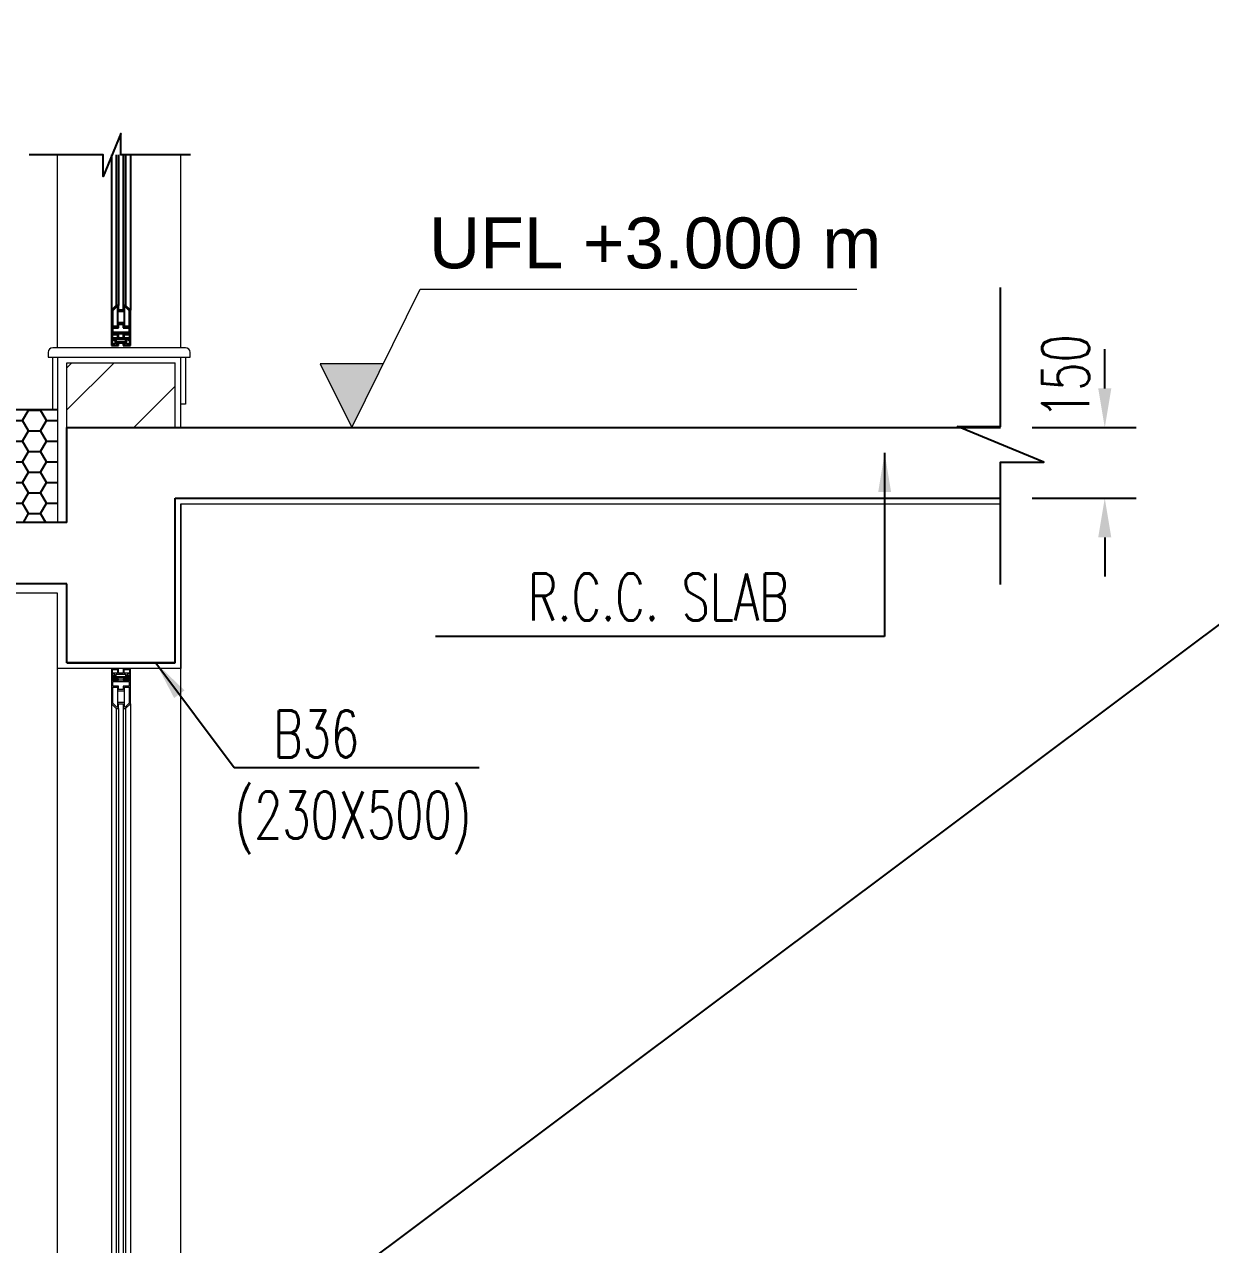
# Model space of a CAD drawing. Header units: millimetres. Extents: x 2659630 to 6742168, y -2425387 to -732288.
# Drawn here: x 2907921 to 2915484, y -938113 to -930331 of the extents above; entities that cross this region are included whole.
import ezdxf
from ezdxf.enums import TextEntityAlignment as Align

# ---------------------------------------------------------------- set-up
doc = ezdxf.new("R2010")
doc.units = ezdxf.units.MM
doc.header["$PDMODE"] = 35
doc.header["$PDSIZE"] = -25
for name, color, linetype, lineweight in [('A-DETL-THIN', 151, 'Continuous', 18), ('A-DOOR', 31, 'Continuous', 18), ('A-PLASTER', 50, 'Continuous', 0), ('A-Stone', 22, 'Continuous', 9), ('A-WALL', 113, 'Continuous', 9), ('A-WALL-PATT', 111, 'Continuous', 0), ('G-ANNO-DIMS', 111, 'Continuous', 9)]:
    doc.layers.add(name, color=color, linetype=linetype, lineweight=lineweight)
for name, color, linetype in [('A-FLOOR FINISH LINE', 30, 'Continuous'), ('A-RCC LINE', 6, 'Continuous'), ('A-SUNKEN SLAB PAT', 111, 'Continuous'), ('S-BEAM NO', 3, 'Continuous'), ('S-BEAM OUTER', 4, 'Continuous'), ('S-BRECK LINE', 8, 'Continuous'), ('S-COLUMN HATCH', 8, 'Continuous'), ('S-DIM-1', 5, 'Continuous')]:
    doc.layers.add(name, color=color, linetype=linetype)
doc.styles.add('Arial_5', font='arial.ttf', dxfattribs={"height": 108.188623})
doc.styles.add('ROMANS', font='r.shx', dxfattribs={"width": 0.7})
doc.dimstyles.new('dim33.33', dxfattribs={"dimtxt": 250, "dimasz": 250, "dimexe": 200, "dimexo": 200, "dimgap": 100, "dimtad": 1, "dimdec": 0, "dimlfac": 0.333331, "dimzin": 0, "dimdsep": 46, "dimtxsty": 'ROMANS', "dimcen": 0, "dimclrd": 5, "dimclre": 5, "dimclrt": 4, "dimadec": 0, "dimazin": 0, "dimtfac": 1, "dimtdec": 0, "dimtix": 1, "dimtofl": 0, "dimtmove": 2, "dimatfit": 3, "dimfxl": 1, "dimtolj": 1, "dimtzin": 0, "dimlwd": -1, "dimlwe": -1, "dimarcsym": 0})
pattern_1 = [(225, (1970336.2, -1100408.7), (404.11153, -404.11153), []), (225, (1970066.8, -1100408.7), (404.11153, -404.11153), [])]
pattern_2 = [(0, (1943484.14, -1100408.703), (114.3, 65.9911355), [76.2, -152.4]), (120, (1943484.14, -1100408.703), (-114.2999998, 65.991136), [76.2, -152.4]), (60, (1943484.14, -1100408.703), (2e-07, 131.9822714), [-152.4, 76.2])]

# ---------------------------------------------------------------- blocks, each defined once
blk = doc.blocks.new('DOOR-DW1+DW2-2550X2500-SECT')
for p, q in [((0, 2313), (0, 2338)), ((2, 2336), (2, 2328)), ((13, 2336), (2, 2336)), ((13, 2328), (13, 2336)), ((15, 2338), (15, 2328)), ((25, 2328), (25, 2338)), ((27, 2336), (27, 2328)), ((38, 2336), (27, 2336)), ((38, 2328), (38, 2336)), ((40, 2338), (40, 2313)), ((0, 2313), (40, 2313)), ((0, 2263), (0, 2313)), ((15, 2313), (0, 2313)), ((2, 2328), (13, 2328)), ((2, 2322.3), (2, 2315.5)), ((3.5, 2322.3), (2, 2322.3)), ((3.5, 2322.3), (2, 2322.3)), ((2, 2315.5), (8, 2315.5)), ((2.5, 2310.5), (2.5, 2300.5)), ((37.5, 2310.5), (2.5, 2310.5)), ((3.5, 2323.1), (3.5, 2322.3)), ((3.5, 2323.1), (3.5, 2322.3)), ((3.5, 2322.3), (3.5, 2315.5)), ((8, 2324.3), (5.9, 2324.3)), ((5.9, 2324.3), (5.9, 2315.5)), ((8, 2315.5), (8, 2324.3)), ((10, 2326), (10, 2320)), ((30, 2326), (10, 2326)), ((10, 2320), (30, 2320)), ((10, 2318), (10, 2315.5)), ((30, 2318), (10, 2318)), ((10, 2315.5), (15, 2315.5)), ((15, 2328), (25, 2328)), ((15, 2315.5), (15, 2313)), ((25, 2315.5), (30, 2315.5)), ((25, 2313), (25, 2315.5)), ((40, 2313), (25, 2313)), ((27, 2328), (38, 2328)), ((30, 2320), (30, 2326)), ((30, 2315.5), (30, 2318)), ((32, 2324.3), (32, 2315.5)), ((34.1, 2324.3), (32, 2324.3)), ((32, 2315.5), (38, 2315.5)), ((34.1, 2324.3), (34.1, 2315.5)), ((36.5, 2322.3), (36.5, 2323.1)), ((36.5, 2323.1), (36.5, 2322.3)), ((38, 2322.3), (36.5, 2322.3)), ((38, 2322.3), (36.5, 2322.3)), ((36.5, 2322.3), (36.5, 2315.5)), ((37.5, 2300.5), (37.5, 2310.5)), ((38, 2315.5), (38, 2322.3)), ((40, 2313), (40, 2263)), ((2.5, 2300.5), (15, 2300.5)), ((2.5, 2298), (2.5, 2264)), ((12.5, 2298), (2.5, 2298)), ((12.5, 2290.5), (12.5, 2298)), ((27.5, 2290.5), (12.5, 2290.5)), ((12.5, 2265.5), (12.5, 2290.5)), ((15, 2300.5), (15, 2293)), ((15, 2293), (25, 2293)), ((25, 2300.5), (37.5, 2300.5)), ((25, 2293), (25, 2300.5)), ((27.5, 2298), (27.5, 2290.5)), ((37.5, 2298), (27.5, 2298)), ((27.5, 2290.5), (27.5, 2265.5)), ((37.5, 2264), (37.5, 2298)), ((10, 2253), (0, 2263)), ((0, 2263), (0, 100)), ((2.5, 2264), (11, 2255.5)), ((12.5, 2265.5), (27.5, 2265.5)), ((12.5, 2255.5), (12.5, 2265.5)), ((15, 2263), (15, 2253)), ((25, 2263), (15, 2263)), ((25, 2253), (25, 2263)), ((27.5, 2265.5), (27.5, 2255.5)), ((29, 2255.5), (37.5, 2264)), ((40, 2263), (30, 2253)), ((40, 2263), (40, 100)), ((15, 2253), (10, 2253)), ((10, 2253), (10, 110)), ((11, 2255.5), (12.5, 2255.5)), ((15, 2253), (15, 110)), ((30, 2253), (25, 2253)), ((25, 2253), (25, 110)), ((27.5, 2255.5), (29, 2255.5)), ((30, 2253), (30, 110)), ((0, 100), (10, 110)), ((11, 107.5), (2.5, 99)), ((10, 110), (15, 110)), ((12.5, 107.5), (11, 107.5)), ((12.5, 97.5), (12.5, 107.5)), ((15, 110), (15, 100)), ((25, 110), (30, 110)), ((25, 100), (25, 110)), ((27.5, 107.5), (27.5, 97.5)), ((29, 107.5), (27.5, 107.5)), ((37.5, 99), (29, 107.5)), ((30, 110), (40, 100)), ((0, 50), (0, 100)), ((2.5, 99), (2.5, 65)), ((27.5, 97.5), (12.5, 97.5)), ((12.5, 72.5), (12.5, 97.5)), ((15, 100), (25, 100)), ((27.5, 97.5), (27.5, 72.5)), ((37.5, 65), (37.5, 99)), ((40, 100), (40, 50)), ((2.5, 65), (12.5, 65)), ((2.5, 62.5), (2.5, 52.5)), ((15, 62.5), (2.5, 62.5)), ((2.5, 52.5), (37.5, 52.5)), ((12.5, 65), (12.5, 72.5)), ((12.5, 72.5), (27.5, 72.5)), ((15, 70), (15, 62.5)), ((25, 70), (15, 70)), ((25, 62.5), (25, 70)), ((37.5, 62.5), (25, 62.5)), ((27.5, 72.5), (27.5, 65)), ((27.5, 65), (37.5, 65)), ((37.5, 52.5), (37.5, 62.5)), ((0, 50), (15, 50)), ((0, 25), (0, 50)), ((40, 50), (0, 50)), ((2, 48), (2, 40)), ((13, 48), (2, 48)), ((2, 40), (13, 40)), ((2, 34.3), (2, 27.5)), ((3.5, 34.3), (2, 34.3)), ((2, 27.5), (8, 27.5)), ((3.5, 35.1), (3.5, 34.3)), ((8, 36.3), (5.9, 36.3)), ((8, 27.5), (8, 36.3)), ((10, 38), (10, 32)), ((30, 38), (10, 38)), ((10, 32), (30, 32)), ((10, 30), (10, 27.5)), ((30, 30), (10, 30)), ((10, 27.5), (15, 27.5)), ((13, 40), (13, 48)), ((15, 50), (15, 40)), ((15, 40), (25, 40)), ((15, 27.5), (15, 25)), ((25, 50), (40, 50)), ((25, 40), (25, 50)), ((25, 27.5), (30, 27.5)), ((25, 25), (25, 27.5)), ((27, 48), (27, 40)), ((38, 48), (27, 48)), ((27, 40), (38, 40)), ((30, 32), (30, 38)), ((30, 27.5), (30, 30)), ((34.1, 36.3), (32, 36.3)), ((32, 36.3), (32, 27.5)), ((32, 27.5), (38, 27.5)), ((36.5, 34.3), (36.5, 35.1)), ((38, 34.3), (36.5, 34.3)), ((38, 40), (38, 48)), ((38, 27.5), (38, 34.3)), ((40, 50), (40, 25)), ((15, 25), (0, 25)), ((40, 25), (25, 25))]:
    blk.add_line(p, q)
for centre, start, end in [((4, 2325), 340.1757, 255.5225), ((36, 2325), 284.4775, 199.8243), ((4, 37), 340.1757, 255.5225), ((36, 37), 284.4775, 199.8243)]:
    blk.add_arc(centre, 2, start, end)
blk = doc.blocks.new('Spot section')
at = {"layer": 'G-ANNO-DIMS'}
h = blk.add_hatch(color=256, dxfattribs=at)
h.dxf.hatch_style = 1
h.paths.add_polyline_path([(0, 135.6), (67.3, 0), (134.5, 135.6)])
blk.add_lwpolyline([(134.5, 135.6), (0, 135.6), (67.3, 0), (213.2, 294.3), (1141.2, 294.3)], dxfattribs=at)
blk = doc.blocks.new('*D878')
at = {"layer": 'Defpoints', "color": 0, "ltscale": 2500}
for p in [(2914145.7, -932902.5), (2914145.7, -933352.5), (2914809.5, -933352.5)]:
    blk.add_point(p, dxfattribs=at)
at = {"layer": 'S-DIM-1', "color": 5}
for p, q in [((2914809.5, -932652.5), (2914809.5, -932402.5)), ((2914345.7, -932902.5), (2915009.5, -932902.5)), ((2914345.7, -933352.5), (2915009.5, -933352.5)), ((2914809.5, -933602.5), (2914809.5, -933852.5))]:
    blk.add_line(p, q, dxfattribs=at)
at = {"layer": 'S-DIM-1', "color": 5, "ltscale": 2500}
for points in [[(2914767.9, -932652.5), (2914851.2, -932652.5), (2914809.5, -932902.5)], [(2914851.2, -933602.5), (2914767.9, -933602.5), (2914809.5, -933352.5)]]:
    blk.add_solid(points, dxfattribs=at)
at = {"layer": 'S-DIM-1', "color": 4, "ltscale": 2500, "insert": (2914559.5, -932576.9), "char_height": 250, "attachment_point": 5, "rotation": 90, "style": 'ROMANS'}
blk.add_mtext('\\A1;{\\H1.2x;150}', dxfattribs=at)
blk = doc.blocks.new('*D909')
at = {"layer": 'Defpoints', "color": 0, "ltscale": 2500}
for p in [(2914145.7, -932902.5), (2914145.7, -933352.5), (2914809.5, -933352.5)]:
    blk.add_point(p, dxfattribs=at)
at = {"layer": 'S-DIM-1', "color": 5}
for p, q in [((2914809.5, -932652.5), (2914809.5, -932402.5)), ((2914345.7, -932902.5), (2915009.5, -932902.5)), ((2914345.7, -933352.5), (2915009.5, -933352.5)), ((2914809.5, -933602.5), (2914809.5, -933852.5))]:
    blk.add_line(p, q, dxfattribs=at)
at = {"layer": 'S-DIM-1', "color": 5, "ltscale": 2500}
for points in [[(2914767.9, -932652.5), (2914851.2, -932652.5), (2914809.5, -932902.5)], [(2914851.2, -933602.5), (2914767.9, -933602.5), (2914809.5, -933352.5)]]:
    blk.add_solid(points, dxfattribs=at)
at = {"layer": 'S-DIM-1', "color": 4, "ltscale": 2500, "insert": (2914559.5, -932576.9), "char_height": 250, "attachment_point": 5, "rotation": 90, "style": 'ROMANS'}
blk.add_mtext('\\A1;{\\H1.2x;150}', dxfattribs=at)
blk = doc.blocks.new('*D910')
at = {"layer": 'Defpoints', "color": 0, "ltscale": 2500}
for p in [(2914145.7, -932902.5), (2914145.7, -933352.5), (2914809.5, -933352.5)]:
    blk.add_point(p, dxfattribs=at)
at = {"layer": 'S-DIM-1', "color": 5}
for p, q in [((2914809.5, -932652.5), (2914809.5, -932402.5)), ((2914345.7, -932902.5), (2915009.5, -932902.5)), ((2914345.7, -933352.5), (2915009.5, -933352.5)), ((2914809.5, -933602.5), (2914809.5, -933852.5))]:
    blk.add_line(p, q, dxfattribs=at)
at = {"layer": 'S-DIM-1', "color": 5, "ltscale": 2500}
for points in [[(2914767.9, -932652.5), (2914851.2, -932652.5), (2914809.5, -932902.5)], [(2914851.2, -933602.5), (2914767.9, -933602.5), (2914809.5, -933352.5)]]:
    blk.add_solid(points, dxfattribs=at)
at = {"layer": 'S-DIM-1', "color": 4, "ltscale": 2500, "insert": (2914559.5, -932576.9), "char_height": 250, "attachment_point": 5, "rotation": 90, "style": 'ROMANS'}
blk.add_mtext('\\A1;{\\H1.2x;150}', dxfattribs=at)

msp = doc.modelspace()

# ---------------------------------------------------------------- hatches: boundary and pattern name
at = {"layer": 'A-SUNKEN SLAB PAT'}
h = msp.add_hatch(dxfattribs=at)
h.set_pattern_fill('HONEY', color=256, scale=24)
h.set_pattern_definition(pattern_2)
h.paths.add_polyline_path([(2903886.745, -932788.472), (2903886.745, -933508.475), (2908131.772, -933508.476), (2908131.772, -932788.473)])
h = msp.add_hatch(dxfattribs=at)
h.set_pattern_fill('HONEY', color=256, scale=24)
h.set_pattern_definition(pattern_2)
h.paths.add_polyline_path([(2903886.745, -932788.472), (2903886.745, -933508.475), (2908131.772, -933508.476), (2908131.772, -932788.473)])
h = msp.add_hatch(dxfattribs=at)
h.set_pattern_fill('HONEY', color=256, scale=24)
h.set_pattern_definition(pattern_2)
h.paths.add_polyline_path([(2903886.745, -932788.472), (2903886.745, -933508.475), (2908131.772, -933508.476), (2908131.772, -932788.473)])
at = {"layer": 'A-WALL-PATT'}
h = msp.add_hatch(dxfattribs=at)
h.set_pattern_fill('ANSI32', color=256, scale=60, angle=180, style=0)
h.set_pattern_definition(pattern_1)
h.paths.add_polyline_path([(2908191.772, -932488.477), (2908881.772, -932488.477), (2908881.772, -932901.947), (2908191.772, -932901.947)])
h = msp.add_hatch(dxfattribs=at)
h.set_pattern_fill('ANSI32', color=256, scale=60, angle=180, style=0)
h.set_pattern_definition(pattern_1)
h.paths.add_polyline_path([(2908191.772, -932488.477), (2908881.772, -932488.477), (2908881.772, -932901.947), (2908191.772, -932901.947)])
h = msp.add_hatch(dxfattribs=at)
h.set_pattern_fill('ANSI32', color=256, scale=60, angle=180, style=0)
h.set_pattern_definition(pattern_1)
h.paths.add_polyline_path([(2908191.772, -932488.477), (2908881.772, -932488.477), (2908881.772, -932901.947), (2908191.772, -932901.947)])

# ---------------------------------------------------------------- linework, layer by layer
for p, q in [((2908476.772, -931163.001), (2908476.772, -932152.476)), ((2908476.772, -931163.001), (2908476.772, -932152.476)), ((2908476.772, -931163.001), (2908476.772, -932152.476)), ((2908506.772, -931163.001), (2908506.772, -932122.476)), ((2908506.772, -931163.001), (2908506.772, -932122.476)), ((2908506.772, -931163.001), (2908506.772, -932122.476)), ((2908521.772, -931163.001), (2908521.772, -932122.476)), ((2908521.772, -931163.001), (2908521.772, -932122.476)), ((2908521.772, -931163.001), (2908521.772, -932122.476)), ((2908551.772, -931163.001), (2908551.772, -932122.476)), ((2908551.772, -931163.001), (2908551.772, -932122.476)), ((2908551.772, -931163.001), (2908551.772, -932122.476)), ((2908566.772, -931163.001), (2908566.772, -932122.476)), ((2908566.772, -931163.001), (2908566.772, -932122.476)), ((2908566.772, -931163.001), (2908566.772, -932122.476)), ((2908596.772, -931163.001), (2908596.772, -932152.476)), ((2908596.772, -931163.001), (2908596.772, -932152.476)), ((2908596.772, -931163.001), (2908596.772, -932152.476)), ((2908506.772, -932122.476), (2908476.772, -932152.476)), ((2908506.772, -932122.476), (2908476.772, -932152.476)), ((2908506.772, -932122.476), (2908476.772, -932152.476)), ((2908521.772, -932122.476), (2908506.772, -932122.476)), ((2908521.772, -932122.476), (2908506.772, -932122.476)), ((2908521.772, -932122.476), (2908506.772, -932122.476)), ((2908521.772, -932152.476), (2908521.772, -932122.476)), ((2908521.772, -932152.476), (2908521.772, -932122.476)), ((2908521.772, -932152.476), (2908521.772, -932122.476)), ((2908551.772, -932122.476), (2908551.772, -932152.476)), ((2908566.772, -932122.476), (2908551.772, -932122.476)), ((2908551.772, -932122.476), (2908551.772, -932152.476)), ((2908566.772, -932122.476), (2908551.772, -932122.476)), ((2908566.772, -932122.476), (2908551.772, -932122.476)), ((2908551.772, -932122.476), (2908551.772, -932152.476)), ((2908596.772, -932152.476), (2908566.772, -932122.476)), ((2908596.772, -932152.476), (2908566.772, -932122.476)), ((2908596.772, -932152.476), (2908566.772, -932122.476)), ((2908476.772, -932152.476), (2908476.772, -932302.476)), ((2908476.772, -932152.476), (2908476.772, -932302.476)), ((2908476.772, -932152.476), (2908476.772, -932302.476)), ((2908484.272, -932155.583), (2908509.879, -932129.976)), ((2908484.272, -932155.583), (2908509.879, -932129.976)), ((2908484.272, -932155.583), (2908509.879, -932129.976)), ((2908484.272, -932257.476), (2908484.272, -932155.583)), ((2908484.272, -932257.476), (2908484.272, -932155.583)), ((2908484.272, -932257.476), (2908484.272, -932155.583)), ((2908509.879, -932129.976), (2908514.272, -932129.976)), ((2908509.879, -932129.976), (2908514.272, -932129.976)), ((2908509.879, -932129.976), (2908514.272, -932129.976)), ((2908514.272, -932129.976), (2908514.272, -932159.976)), ((2908514.272, -932129.976), (2908514.272, -932159.976)), ((2908514.272, -932129.976), (2908514.272, -932159.976)), ((2908514.272, -932159.976), (2908559.272, -932159.976)), ((2908514.272, -932159.976), (2908514.272, -932234.976)), ((2908514.272, -932159.976), (2908559.272, -932159.976)), ((2908514.272, -932159.976), (2908514.272, -932234.976)), ((2908514.272, -932159.976), (2908514.272, -932234.976)), ((2908514.272, -932159.976), (2908559.272, -932159.976)), ((2908551.772, -932152.476), (2908521.772, -932152.476)), ((2908551.772, -932152.476), (2908521.772, -932152.476)), ((2908551.772, -932152.476), (2908521.772, -932152.476)), ((2908559.272, -932129.976), (2908563.666, -932129.976)), ((2908559.272, -932159.976), (2908559.272, -932129.976)), ((2908559.272, -932129.976), (2908563.666, -932129.976)), ((2908559.272, -932159.976), (2908559.272, -932129.976)), ((2908559.272, -932159.976), (2908559.272, -932129.976)), ((2908559.272, -932129.976), (2908563.666, -932129.976)), ((2908559.272, -932234.976), (2908559.272, -932159.976)), ((2908559.272, -932234.976), (2908559.272, -932159.976)), ((2908559.272, -932234.976), (2908559.272, -932159.976)), ((2908563.666, -932129.976), (2908589.272, -932155.583)), ((2908563.666, -932129.976), (2908589.272, -932155.583)), ((2908563.666, -932129.976), (2908589.272, -932155.583)), ((2908589.272, -932155.583), (2908589.272, -932257.476)), ((2908589.272, -932155.583), (2908589.272, -932257.476)), ((2908589.272, -932155.583), (2908589.272, -932257.476)), ((2908596.772, -932302.476), (2908596.772, -932152.476)), ((2908596.772, -932302.476), (2908596.772, -932152.476)), ((2908596.772, -932302.476), (2908596.772, -932152.476)), ((2908514.272, -932257.476), (2908484.272, -932257.476)), ((2908514.272, -932257.476), (2908484.272, -932257.476)), ((2908514.272, -932257.476), (2908484.272, -932257.476)), ((2908484.272, -932264.976), (2908521.772, -932264.976)), ((2908484.272, -932294.976), (2908484.272, -932264.976)), ((2908484.272, -932264.976), (2908521.772, -932264.976)), ((2908484.272, -932294.976), (2908484.272, -932264.976)), ((2908484.272, -932294.976), (2908484.272, -932264.976)), ((2908484.272, -932264.976), (2908521.772, -932264.976)), ((2908514.272, -932234.976), (2908514.272, -932257.476)), ((2908559.272, -932234.976), (2908514.272, -932234.976)), ((2908514.272, -932234.976), (2908514.272, -932257.476)), ((2908559.272, -932234.976), (2908514.272, -932234.976)), ((2908559.272, -932234.976), (2908514.272, -932234.976)), ((2908514.272, -932234.976), (2908514.272, -932257.476)), ((2908521.772, -932242.476), (2908551.772, -932242.476)), ((2908521.772, -932264.976), (2908521.772, -932242.476)), ((2908521.772, -932242.476), (2908551.772, -932242.476)), ((2908521.772, -932264.976), (2908521.772, -932242.476)), ((2908521.772, -932264.976), (2908521.772, -932242.476)), ((2908521.772, -932242.476), (2908551.772, -932242.476)), ((2908551.772, -932242.476), (2908551.772, -932264.976)), ((2908551.772, -932242.476), (2908551.772, -932264.976)), ((2908551.772, -932242.476), (2908551.772, -932264.976)), ((2908551.772, -932264.976), (2908589.272, -932264.976)), ((2908551.772, -932264.976), (2908589.272, -932264.976)), ((2908551.772, -932264.976), (2908589.272, -932264.976)), ((2908559.272, -932257.476), (2908559.272, -932234.976)), ((2908559.272, -932257.476), (2908559.272, -932234.976)), ((2908559.272, -932257.476), (2908559.272, -932234.976)), ((2908589.272, -932257.476), (2908559.272, -932257.476)), ((2908589.272, -932257.476), (2908559.272, -932257.476)), ((2908589.272, -932257.476), (2908559.272, -932257.476)), ((2908589.272, -932264.976), (2908589.272, -932294.976)), ((2908589.272, -932264.976), (2908589.272, -932294.976)), ((2908589.272, -932264.976), (2908589.272, -932294.976)), ((2908476.772, -932302.476), (2908476.772, -932377.476)), ((2908521.772, -932302.476), (2908476.772, -932302.476)), ((2908476.772, -932302.476), (2908596.772, -932302.476)), ((2908476.772, -932302.476), (2908476.772, -932377.476)), ((2908521.772, -932302.476), (2908476.772, -932302.476)), ((2908476.772, -932302.476), (2908596.772, -932302.476)), ((2908476.772, -932302.476), (2908596.772, -932302.476)), ((2908476.772, -932302.476), (2908476.772, -932377.476)), ((2908521.772, -932302.476), (2908476.772, -932302.476)), ((2908482.772, -932308.476), (2908515.772, -932308.476)), ((2908482.772, -932332.476), (2908482.772, -932308.476)), ((2908482.772, -932308.476), (2908515.772, -932308.476)), ((2908482.772, -932332.476), (2908482.772, -932308.476)), ((2908482.772, -932308.476), (2908515.772, -932308.476)), ((2908482.772, -932332.476), (2908482.772, -932308.476)), ((2908515.772, -932332.476), (2908482.772, -932332.476)), ((2908515.772, -932332.476), (2908482.772, -932332.476)), ((2908515.772, -932332.476), (2908482.772, -932332.476)), ((2908482.772, -932349.633), (2908487.272, -932349.633)), ((2908482.772, -932369.976), (2908482.772, -932349.633)), ((2908482.772, -932349.633), (2908487.272, -932349.633)), ((2908482.772, -932369.976), (2908482.772, -932349.633)), ((2908482.772, -932349.633), (2908487.272, -932349.633)), ((2908482.772, -932369.976), (2908482.772, -932349.633)), ((2908589.272, -932294.976), (2908484.272, -932294.976)), ((2908589.272, -932294.976), (2908484.272, -932294.976)), ((2908589.272, -932294.976), (2908484.272, -932294.976)), ((2908487.272, -932349.633), (2908487.272, -932347.25)), ((2908487.272, -932349.633), (2908487.272, -932347.25)), ((2908487.272, -932349.633), (2908487.272, -932347.25)), ((2908494.417, -932343.475), (2908500.772, -932343.475)), ((2908494.417, -932343.475), (2908500.772, -932343.475)), ((2908494.417, -932343.475), (2908500.772, -932343.475)), ((2908500.772, -932343.475), (2908500.772, -932369.976)), ((2908500.772, -932343.475), (2908500.772, -932369.976)), ((2908500.772, -932343.475), (2908500.772, -932369.976)), ((2908506.772, -932338.476), (2908566.772, -932338.476)), ((2908506.772, -932356.476), (2908506.772, -932338.476)), ((2908506.772, -932338.476), (2908566.772, -932338.476)), ((2908506.772, -932356.476), (2908506.772, -932338.476)), ((2908506.772, -932338.476), (2908566.772, -932338.476)), ((2908506.772, -932356.476), (2908506.772, -932338.476)), ((2908566.772, -932356.476), (2908506.772, -932356.476)), ((2908566.772, -932356.476), (2908506.772, -932356.476)), ((2908566.772, -932356.476), (2908506.772, -932356.476)), ((2908515.772, -932308.476), (2908515.772, -932332.476)), ((2908515.772, -932308.476), (2908515.772, -932332.476)), ((2908515.772, -932308.476), (2908515.772, -932332.476)), ((2908521.772, -932332.476), (2908521.772, -932302.476)), ((2908521.772, -932332.476), (2908521.772, -932302.476)), ((2908521.772, -932332.476), (2908521.772, -932302.476)), ((2908551.772, -932332.476), (2908521.772, -932332.476)), ((2908551.772, -932332.476), (2908521.772, -932332.476)), ((2908551.772, -932332.476), (2908521.772, -932332.476)), ((2908551.772, -932302.476), (2908551.772, -932332.476)), ((2908596.772, -932302.476), (2908551.772, -932302.476)), ((2908551.772, -932302.476), (2908551.772, -932332.476)), ((2908596.772, -932302.476), (2908551.772, -932302.476)), ((2908551.772, -932302.476), (2908551.772, -932332.476)), ((2908596.772, -932302.476), (2908551.772, -932302.476)), ((2908557.772, -932308.476), (2908590.772, -932308.476)), ((2908557.772, -932332.476), (2908557.772, -932308.476)), ((2908557.772, -932308.476), (2908590.772, -932308.476)), ((2908557.772, -932332.476), (2908557.772, -932308.476)), ((2908557.772, -932308.476), (2908590.772, -932308.476)), ((2908557.772, -932332.476), (2908557.772, -932308.476)), ((2908590.772, -932332.476), (2908557.772, -932332.476)), ((2908590.772, -932332.476), (2908557.772, -932332.476)), ((2908590.772, -932332.476), (2908557.772, -932332.476)), ((2908566.772, -932338.476), (2908566.772, -932356.476)), ((2908566.772, -932338.476), (2908566.772, -932356.476)), ((2908566.772, -932338.476), (2908566.772, -932356.476)), ((2908572.772, -932343.475), (2908579.128, -932343.475)), ((2908572.772, -932369.976), (2908572.772, -932343.475)), ((2908572.772, -932343.475), (2908579.128, -932343.475)), ((2908572.772, -932369.976), (2908572.772, -932343.475)), ((2908572.772, -932369.976), (2908572.772, -932343.475)), ((2908572.772, -932343.475), (2908579.128, -932343.475)), ((2908586.272, -932347.25), (2908586.272, -932349.633)), ((2908586.272, -932347.25), (2908586.272, -932349.633)), ((2908586.272, -932347.25), (2908586.272, -932349.633)), ((2908586.272, -932349.633), (2908590.772, -932349.633)), ((2908586.272, -932349.633), (2908590.772, -932349.633)), ((2908586.272, -932349.633), (2908590.772, -932349.633)), ((2908590.772, -932308.476), (2908590.772, -932332.476)), ((2908590.772, -932308.476), (2908590.772, -932332.476)), ((2908590.772, -932308.476), (2908590.772, -932332.476)), ((2908590.772, -932349.633), (2908590.772, -932369.976)), ((2908590.772, -932349.633), (2908590.772, -932369.976)), ((2908590.772, -932349.633), (2908590.772, -932369.976)), ((2908596.772, -932377.476), (2908596.772, -932302.476)), ((2908596.772, -932377.476), (2908596.772, -932302.476)), ((2908596.772, -932377.476), (2908596.772, -932302.476)), ((2908476.772, -932377.476), (2908521.772, -932377.476)), ((2908476.772, -932377.476), (2908521.772, -932377.476)), ((2908476.772, -932377.476), (2908521.772, -932377.476)), ((2908500.772, -932369.976), (2908482.772, -932369.976)), ((2908500.772, -932369.976), (2908482.772, -932369.976)), ((2908500.772, -932369.976), (2908482.772, -932369.976)), ((2908506.772, -932362.476), (2908566.772, -932362.476)), ((2908506.772, -932369.976), (2908506.772, -932362.476)), ((2908506.772, -932362.476), (2908566.772, -932362.476)), ((2908506.772, -932369.976), (2908506.772, -932362.476)), ((2908506.772, -932362.476), (2908566.772, -932362.476)), ((2908506.772, -932369.976), (2908506.772, -932362.476)), ((2908521.772, -932369.976), (2908506.772, -932369.976)), ((2908521.772, -932369.976), (2908506.772, -932369.976)), ((2908521.772, -932369.976), (2908506.772, -932369.976)), ((2908521.772, -932377.476), (2908521.772, -932369.976)), ((2908521.772, -932377.476), (2908521.772, -932369.976)), ((2908521.772, -932377.476), (2908521.772, -932369.976)), ((2908551.772, -932369.976), (2908551.772, -932377.476)), ((2908566.772, -932369.976), (2908551.772, -932369.976)), ((2908551.772, -932369.976), (2908551.772, -932377.476)), ((2908566.772, -932369.976), (2908551.772, -932369.976)), ((2908551.772, -932369.976), (2908551.772, -932377.476)), ((2908566.772, -932369.976), (2908551.772, -932369.976)), ((2908551.772, -932377.476), (2908596.772, -932377.476)), ((2908551.772, -932377.476), (2908596.772, -932377.476)), ((2908551.772, -932377.476), (2908596.772, -932377.476)), ((2908566.772, -932362.476), (2908566.772, -932369.976)), ((2908566.772, -932362.476), (2908566.772, -932369.976)), ((2908566.772, -932362.476), (2908566.772, -932369.976)), ((2908590.772, -932369.976), (2908572.772, -932369.976)), ((2908590.772, -932369.976), (2908572.772, -932369.976)), ((2908590.772, -932369.976), (2908572.772, -932369.976))]:
    msp.add_line(p, q)
for centre, start, end in [((2908488.772, -932341.44), 340.1756758, 255.5224878), ((2908488.772, -932341.44), 340.1756758, 255.5224878), ((2908488.772, -932341.44), 340.1756758, 255.5224878), ((2908584.772, -932341.44), 284.4775122, 199.8243242), ((2908584.772, -932341.44), 284.4775122, 199.8243242), ((2908584.772, -932341.44), 284.4775122, 199.8243242)]:
    msp.add_arc(centre, 6, start, end)
at = {"layer": 'A-DETL-THIN'}
for p, q in [((2908131.772, -932392.477), (2908131.772, -931163.001)), ((2908131.772, -932392.477), (2908131.772, -931163.001)), ((2908131.772, -932392.477), (2908131.772, -931163.001)), ((2908917.772, -932392.477), (2908917.772, -931163.001)), ((2908917.772, -932392.477), (2908917.772, -931163.001)), ((2908917.772, -932392.477), (2908917.772, -931163.001)), ((2908917.772, -932392.477), (2908917.772, -931163.001)), ((2908917.772, -932392.477), (2908917.772, -931163.001)), ((2908917.772, -932392.477), (2908917.772, -931163.001)), ((2908917.772, -932467.477), (2908917.772, -932452.477)), ((2908917.772, -932752.477), (2908917.772, -932452.477)), ((2908917.772, -932467.477), (2908917.772, -932452.477)), ((2908917.772, -932752.477), (2908917.772, -932452.477)), ((2908917.772, -932752.477), (2908917.772, -932452.477)), ((2908917.772, -932467.477), (2908917.772, -932452.477)), ((2908131.772, -941392.477), (2908131.772, -934438.477)), ((2908131.772, -941392.477), (2908131.772, -934438.477)), ((2908131.772, -941392.477), (2908131.772, -934438.477)), ((2908917.772, -941392.477), (2908917.772, -934438.477)), ((2908917.772, -941392.477), (2908917.772, -934438.477)), ((2908917.772, -941392.477), (2908917.772, -934438.477))]:
    msp.add_line(p, q, dxfattribs=at)
at = {"layer": 'A-FLOOR FINISH LINE'}
msp.add_lwpolyline([(2908131.772, -932788.477), (2903886.745, -932788.477)], dxfattribs=at)
msp.add_lwpolyline([(2908131.772, -932788.477), (2903886.745, -932788.477)], dxfattribs=at)
msp.add_lwpolyline([(2908131.772, -932788.477), (2903886.745, -932788.477)], dxfattribs=at)
at = {"layer": 'A-PLASTER'}
for p, q in [((2908131.772, -932452.477), (2908917.772, -932452.477)), ((2908131.772, -932452.477), (2908131.772, -933508.476)), ((2908131.772, -932452.477), (2908917.772, -932452.477)), ((2908131.772, -932452.477), (2908131.772, -933508.476)), ((2908131.772, -932452.477), (2908131.772, -933508.476)), ((2908131.772, -932452.477), (2908917.772, -932452.477)), ((2908917.772, -932902.477), (2908917.772, -932452.477)), ((2908917.772, -932902.477), (2908917.772, -932452.477)), ((2908917.772, -932902.477), (2908917.772, -932452.477)), ((2908917.772, -933388.477), (2914145.682, -933388.477)), ((2908917.772, -934438.477), (2908917.772, -933388.477)), ((2908917.772, -933388.477), (2908917.772, -934438.477)), ((2908917.772, -934438.477), (2908917.772, -933388.477)), ((2908917.772, -933388.477), (2908917.772, -934438.477)), ((2908917.772, -933388.477), (2908917.772, -934438.477)), ((2908917.772, -934438.477), (2908917.772, -933388.477)), ((2908917.772, -933388.477), (2914145.682, -933388.477)), ((2908917.772, -933388.477), (2914145.682, -933388.477)), ((2908131.772, -933958.476), (2903136.745, -933958.475)), ((2908131.772, -933958.476), (2903136.745, -933958.475)), ((2908131.772, -933958.476), (2903136.745, -933958.475)), ((2908131.772, -934438.477), (2908131.772, -933958.476)), ((2908131.772, -934438.477), (2908131.772, -933958.476)), ((2908131.772, -934438.477), (2908131.772, -933958.476)), ((2908917.772, -934438.477), (2908131.772, -934438.477)), ((2908917.772, -934438.477), (2908131.772, -934438.477)), ((2908917.772, -934438.477), (2908131.772, -934438.477))]:
    msp.add_line(p, q, dxfattribs=at)
msp.add_lwpolyline([(2908917.772, -934438.477), (2908131.772, -934438.477)], dxfattribs=at)
msp.add_lwpolyline([(2908917.772, -934438.477), (2908131.772, -934438.477)], dxfattribs=at)
msp.add_lwpolyline([(2908917.772, -934438.477), (2908131.772, -934438.477)], dxfattribs=at)
at = {"layer": 'A-RCC LINE'}
msp.add_line((2908191.772, -934402.477), (2908881.772, -934402.477), dxfattribs=at)
msp.add_line((2908191.772, -934402.477), (2908881.772, -934402.477), dxfattribs=at)
msp.add_line((2908191.772, -934402.477), (2908881.772, -934402.477), dxfattribs=at)
at = {"layer": 'A-Stone'}
msp.add_lwpolyline([(2908101.772, -932392.477, 0.41421356), (2908071.772, -932422.477), (2908071.772, -932452.477), (2908977.772, -932452.477), (2908977.772, -932422.477), (2908977.772, -932422.477, 0.41421354), (2908947.772, -932392.477), (2908101.772, -932392.477)], format="xyb", dxfattribs=at)
msp.add_lwpolyline([(2908101.772, -932392.477, 0.41421356), (2908071.772, -932422.477), (2908071.772, -932452.477), (2908977.772, -932452.477), (2908977.772, -932422.477), (2908977.772, -932422.477, 0.41421354), (2908947.772, -932392.477), (2908101.772, -932392.477)], format="xyb", dxfattribs=at)
msp.add_lwpolyline([(2908101.772, -932392.477, 0.41421356), (2908071.772, -932422.477), (2908071.772, -932452.477), (2908977.772, -932452.477), (2908977.772, -932422.477), (2908977.772, -932422.477, 0.41421354), (2908947.772, -932392.477), (2908101.772, -932392.477)], format="xyb", dxfattribs=at)
for points in [[(2908131.772, -932788.477), (2908101.772, -932788.477), (2908101.772, -932452.477), (2908131.772, -932452.477)], [(2908131.772, -932788.477), (2908101.772, -932788.477), (2908101.772, -932452.477), (2908131.772, -932452.477)], [(2908131.772, -932788.477), (2908101.772, -932788.477), (2908101.772, -932452.477), (2908131.772, -932452.477)], [(2908947.772, -932752.477), (2908917.772, -932752.477), (2908917.772, -932452.477), (2908947.772, -932452.477)], [(2908947.772, -932752.477), (2908917.772, -932752.477), (2908917.772, -932452.477), (2908947.772, -932452.477)], [(2908947.772, -932752.477), (2908917.772, -932752.477), (2908917.772, -932452.477), (2908947.772, -932452.477)]]:
    msp.add_lwpolyline(points, close=True, dxfattribs=at)
at = {"layer": 'A-WALL'}
for p, q in [((2908191.772, -932902.477), (2908191.772, -932488.477)), ((2908191.772, -932488.477), (2908881.772, -932488.477)), ((2908191.772, -932902.477), (2908191.772, -932488.477)), ((2908191.772, -932488.477), (2908881.772, -932488.477)), ((2908191.772, -932902.477), (2908191.772, -932488.477)), ((2908191.772, -932488.477), (2908881.772, -932488.477)), ((2908881.772, -932902.477), (2908881.772, -932488.477)), ((2908881.772, -932902.477), (2908881.772, -932488.477)), ((2908881.772, -932902.477), (2908881.772, -932488.477))]:
    msp.add_line(p, q, dxfattribs=at)
at = {"layer": 'S-BEAM OUTER'}
for p, q in [((2908191.772, -932902.477), (2914145.682, -932902.477)), ((2908191.772, -933508.476), (2908191.772, -932902.477)), ((2908191.772, -932902.477), (2914145.682, -932902.477)), ((2908191.772, -932902.477), (2914145.682, -932902.477)), ((2908191.772, -932902.477), (2914145.682, -932902.477)), ((2908191.772, -932902.477), (2914145.682, -932902.477)), ((2908191.772, -932902.477), (2914145.682, -932902.477)), ((2908191.772, -933508.476), (2908191.772, -932902.477)), ((2908191.772, -933508.476), (2908191.772, -932902.477)), ((2908881.772, -933352.477), (2914145.682, -933352.477)), ((2908881.772, -934402.477), (2908881.772, -933352.477)), ((2908881.772, -934402.477), (2908881.772, -933352.477)), ((2908881.772, -934402.477), (2908881.772, -933352.477)), ((2908881.772, -933352.477), (2914145.682, -933352.477)), ((2908881.772, -933352.477), (2914145.682, -933352.477)), ((2908191.772, -933508.476), (2903826.745, -933508.475)), ((2908191.772, -933508.476), (2903826.745, -933508.475)), ((2908191.772, -933508.476), (2903826.745, -933508.475)), ((2908191.772, -933898.476), (2903136.745, -933898.475)), ((2908191.772, -933898.476), (2903136.745, -933898.475)), ((2908191.772, -933898.476), (2903136.745, -933898.475)), ((2908191.772, -934402.477), (2908191.772, -933898.476)), ((2908191.772, -934402.477), (2908191.772, -933898.476)), ((2908191.772, -934402.477), (2908191.772, -933898.476))]:
    msp.add_line(p, q, dxfattribs=at)
msp.add_lwpolyline([(2908881.772, -934402.477), (2908191.772, -934402.477)], dxfattribs=at)
msp.add_lwpolyline([(2908881.772, -934402.477), (2908191.772, -934402.477)], dxfattribs=at)
msp.add_lwpolyline([(2908881.772, -934402.477), (2908191.772, -934402.477)], dxfattribs=at)
at = {"layer": 'S-BRECK LINE'}
for points in [[(2908980.361, -931163.001), (2908536.806, -931163.001), (2908536.806, -931025.627), (2908423.99, -931300.375), (2908423.99, -931163.001), (2907951.189, -931163.001)], [(2908980.361, -931163.001), (2908536.806, -931163.001), (2908536.806, -931025.627), (2908423.99, -931300.375), (2908423.99, -931163.001), (2907951.189, -931163.001)], [(2908980.361, -931163.001), (2908536.806, -931163.001), (2908536.806, -931025.627), (2908423.99, -931300.375), (2908423.99, -931163.001), (2907951.189, -931163.001)], [(2914145.682, -933902.864), (2914145.682, -933121.651), (2914420.43, -933121.651), (2913870.934, -932896.02), (2914145.682, -932896.02), (2914145.682, -932008.933)], [(2914145.682, -933902.864), (2914145.682, -933121.651), (2914420.43, -933121.651), (2913870.934, -932896.02), (2914145.682, -932896.02), (2914145.682, -932008.933)], [(2914145.682, -933902.864), (2914145.682, -933121.651), (2914420.43, -933121.651), (2913870.934, -932896.02), (2914145.682, -932896.02), (2914145.682, -932008.933)]]:
    msp.add_lwpolyline(points, dxfattribs=at)
at = {"layer": 'S-COLUMN HATCH', "ltscale": 2500}
msp.add_line((2966474.009, -896011.393), (2869024.823, -968991.897), dxfattribs=at)

# ---------------------------------------------------------------- block references
at = {"layer": 'A-DOOR', "xscale": -3, "yscale": 3, "zscale": 3}
msp.add_blockref('DOOR-DW1+DW2-2550X2500-SECT', (2908596.773, -941452.478), dxfattribs=at)
msp.add_blockref('DOOR-DW1+DW2-2550X2500-SECT', (2908596.773, -941452.478), dxfattribs=at)
msp.add_blockref('DOOR-DW1+DW2-2550X2500-SECT', (2908596.773, -941452.478), dxfattribs=at)
at = {"layer": 'G-ANNO-DIMS', "xscale": 3, "yscale": 3, "zscale": 3}
msp.add_blockref('Spot section', (2909805.952, -932902.474), dxfattribs=at)
msp.add_blockref('Spot section', (2909805.952, -932902.474), dxfattribs=at)
msp.add_blockref('Spot section', (2909805.952, -932902.474), dxfattribs=at)

# ---------------------------------------------------------------- texts
at = {"layer": 'G-ANNO-DIMS', "insert": (2910500.555, -931561.968), "char_height": 324.56587, "width": 3120.37763, "attachment_point": 1, "line_spacing_factor": 0.938532, "style": 'Arial_5'}
msp.add_mtext('UFL +3.000 m', dxfattribs=at)
msp.add_mtext('UFL +3.000 m', dxfattribs=at)
msp.add_mtext('UFL +3.000 m', dxfattribs=at)
at = {"layer": 'S-BEAM NO', "style": 'ROMANS', "width": 0.7}
for s, p in [('B36', (2909781.416, -934855.647)), ('B36', (2909781.416, -934855.647)), ('B36', (2909781.416, -934855.647)), ('(230X500)', (2910015.835, -935373.518)), ('(230X500)', (2910015.835, -935373.518)), ('(230X500)', (2910015.835, -935373.518))]:
    msp.add_text(s, height=300, dxfattribs=at).set_placement(p, align=Align.MIDDLE_CENTER)
at = {"layer": 'S-DIM-1', "color": 4, "ltscale": 2500, "insert": (2911962.86, -933982.526), "char_height": 300, "attachment_point": 5, "rotation": 359.9999954, "style": 'ROMANS'}
msp.add_mtext('{\\A1;R.C.C. SLAB }', dxfattribs=at)

# ---------------------------------------------------------------- dimensions: what is measured, and where the dimension line sits
at = {"layer": 'S-DIM-1'}
for picture in ['*D878', '*D909', '*D910']:
    dim = msp.add_linear_dim(base=(2914809.548, -933352.477), p1=(2914145.682, -932902.477), p2=(2914145.682, -933352.477), angle=90, text='{\\H1.2x;<>}', dimstyle='dim33.33', dxfattribs=at)
    dim.commit()
    dim.dimension.update_dxf_attribs({"geometry": picture, "text_midpoint": (2914559.548, -932576.853), "dimtype": 160})

# ---------------------------------------------------------------- leaders
for points in [[(2913406.087, -933063.303), (2913406.087, -934234.109), (2910541.694, -934234.109)], [(2913406.087, -933063.303), (2913406.087, -934234.109), (2910541.694, -934234.109)], [(2913406.087, -933063.303), (2913406.087, -934234.109), (2910541.694, -934234.109)], [(2908759.305, -934402.477), (2909257.764, -935069.353), (2910820.113, -935069.353)], [(2908759.305, -934402.477), (2909257.764, -935069.353), (2910820.113, -935069.353)], [(2908759.305, -934402.477), (2909257.764, -935069.353), (2910820.113, -935069.353)]]:
    msp.add_leader(points, dimstyle='dim33.33', dxfattribs=at)

doc.saveas('drawing.dxf')
